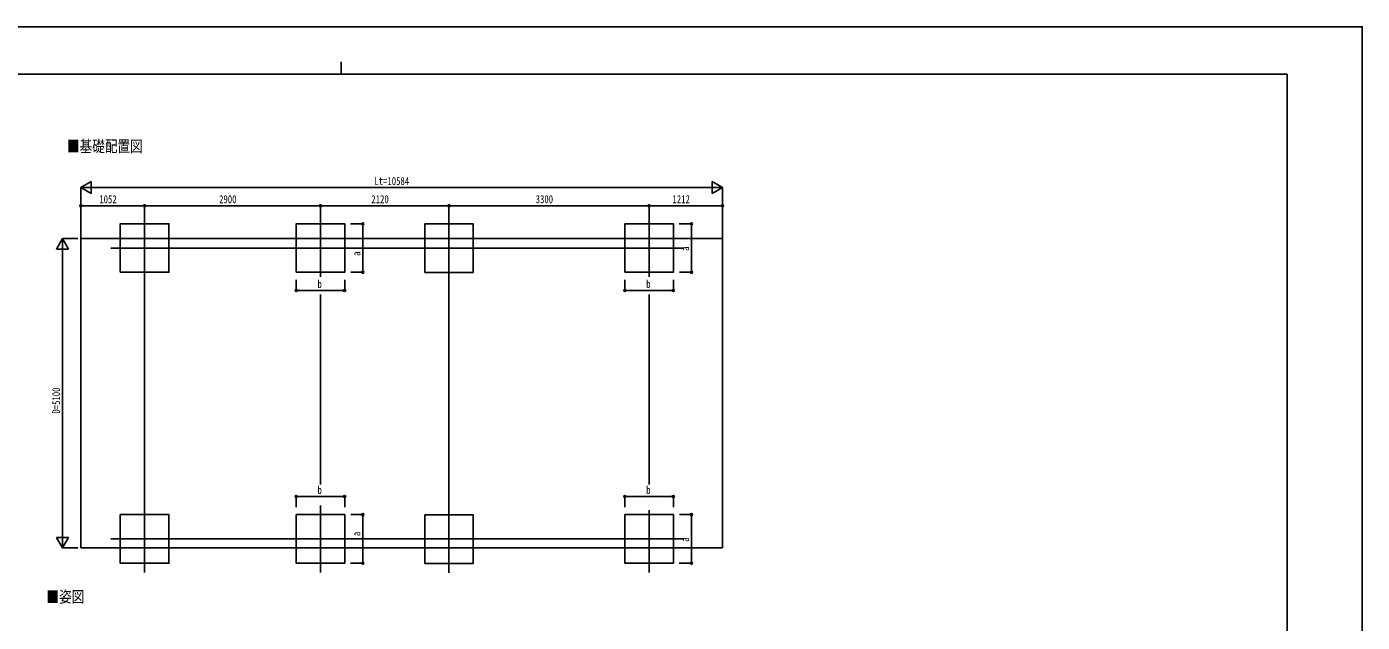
# Model space of a CAD drawing. Units: millimetres, scale not verified. Extents: x -16820 to 16820, y -11880 to 11880.
# Drawn here: x -5205 to 16820, y 2062 to 11880 of the extents above; entities that cross this region are included whole.
import ezdxf
from ezdxf.enums import TextEntityAlignment as Align

# ---------------------------------------------------------------- set-up
doc = ezdxf.new("R2010")
doc.units = ezdxf.units.MM
doc.header["$LTSCALE"] = 40
for name, color, linetype in [('0-2_USER1', 3, 'Continuous'), ('0-3_YKK_12', 2, 'Continuous'), ('0-5_YKK_A1', 4, 'Continuous'), ('0-6_YKK_D', 6, 'Continuous'), ('0-7_YKK_ZWAK', 7, 'Continuous')]:
    doc.layers.add(name, color=color, linetype=linetype)
doc.styles.add('ＭＳ ゴシック', font='')
doc.styles.get('ＭＳ ゴシック').set_extended_font_data('MS Gothic')

msp = doc.modelspace()

# ---------------------------------------------------------------- linework, layer by layer
at = {"layer": '0-3_YKK_12'}
for p, q in [((-3261.3, 8788.08), (-3261.3, 7681.42)), ((-361.3, 8788.08), (-361.3, 7756.42)), ((1758.7, 8785.14), (1758.7, 7678.49)), ((5058.7, 8788.08), (5058.7, 7756.42)), ((-3819.97, 8231.82), (5632.94, 8231.82)), ((-3261.3, 2879.64), (-3261.3, 3986.3)), ((-361.3, 2879.64), (-361.3, 3986.3)), ((1758.7, 2876.71), (1758.7, 3983.36)), ((5058.7, 2879.64), (5058.7, 3911.3)), ((-3819.97, 3435.9), (5632.94, 3435.9))]:
    msp.add_line(p, q, dxfattribs=at)
at = {"layer": '0-5_YKK_A1'}
for p, q in [((-4313.4, 8386.67), (6270.8, 8386.67)), ((-4313.4, 8386.67), (-4313.4, 3286.67)), ((6270.8, 8386.67), (6270.8, 3286.67)), ((6270.8, 3286.67), (-4313.4, 3286.67))]:
    msp.add_line(p, q, dxfattribs=at)
for points in [[(-3661.1, 7831.82), (-2861.1, 7831.82), (-2861.1, 8631.82), (-3661.1, 8631.82)], [(-761.1, 7831.82), (38.9, 7831.82), (38.9, 8631.82), (-761.1, 8631.82)], [(1358.9, 7828.88), (2158.9, 7828.88), (2158.9, 8628.88), (1358.9, 8628.88)], [(4658.9, 7831.82), (5458.9, 7831.82), (5458.9, 8631.82), (4658.9, 8631.82)], [(-3661.1, 3835.9), (-2861.1, 3835.9), (-2861.1, 3035.9), (-3661.1, 3035.9)], [(-761.1, 3835.9), (38.9, 3835.9), (38.9, 3035.9), (-761.1, 3035.9)], [(1358.9, 3832.97), (2158.9, 3832.97), (2158.9, 3032.97), (1358.9, 3032.97)], [(4658.9, 3835.9), (5458.9, 3835.9), (5458.9, 3035.9), (4658.9, 3035.9)]]:
    msp.add_lwpolyline(points, close=True, dxfattribs=at)
at = {"layer": '0-6_YKK_D'}
for p, q in [((-4313.4, 9228.88), (-4140.2, 9328.88)), ((-4140.2, 9128.88), (-4140.2, 9328.88)), ((6270.8, 9228.88), (6097.59, 9328.88)), ((6097.59, 9328.88), (6097.59, 9128.88)), ((-4313.4, 8387.67), (-4313.4, 9229.88)), ((-4313.4, 9228.88), (-4140.2, 9128.88)), ((-4313.4, 9228.88), (-3966.99, 9228.88)), ((-4113.4, 9228.88), (6070.8, 9228.88)), ((6270.8, 9228.88), (5924.39, 9228.88)), ((6270.8, 9228.88), (6097.59, 9128.88)), ((6270.8, 8387.67), (6270.8, 9229.88)), ((-4313.4, 8681.82), (-4313.4, 8929.88)), ((-3261.3, 8928.88), (-4313.4, 8928.88)), ((-3261.3, 8681.82), (-3261.3, 8929.88)), ((-3261.3, 8681.82), (-3261.3, 8929.88)), ((-3261.3, 8928.88), (-361.3, 8928.88)), ((-361.3, 8681.82), (-361.3, 8929.88)), ((-361.3, 8681.82), (-361.3, 8929.88)), ((-361.3, 8928.88), (1758.7, 8928.88)), ((1758.7, 8681.82), (1758.7, 8929.88)), ((1758.7, 8681.82), (1758.7, 8929.88)), ((1758.7, 8928.88), (5058.7, 8928.88)), ((5058.7, 8681.82), (5058.7, 8929.88)), ((5058.7, 8681.82), (5058.7, 8929.88)), ((5058.7, 8928.88), (6270.8, 8928.88)), ((6270.8, 8681.82), (6270.8, 8929.88)), ((134.63, 8631.82), (339.9, 8631.82)), ((338.9, 7831.82), (338.9, 8631.82)), ((5554.63, 8631.82), (5759.9, 8631.82)), ((5758.9, 7831.82), (5758.9, 8631.82)), ((-4613.4, 8386.67), (-4713.4, 8213.46)), ((-4363.5, 8386.67), (-4614.4, 8386.67)), ((-4613.4, 8386.67), (-4513.4, 8213.46)), ((-4613.4, 8386.67), (-4613.4, 8040.26)), ((-4713.4, 8213.46), (-4513.4, 8213.46)), ((-4613.4, 3486.67), (-4613.4, 8186.67)), ((-761.1, 7709.73), (-761.1, 7530.82)), ((139.72, 7831.82), (339.9, 7831.82)), ((4658.9, 7709.73), (4658.9, 7530.82)), ((5559.72, 7831.82), (5759.9, 7831.82)), ((-3261.3, 7680.92), (-3261.3, 3986.8)), ((-761.1, 7531.82), (38.9, 7531.82)), ((38.9, 7707.8), (38.9, 7530.82)), ((1758.7, 7677.99), (1758.7, 3983.86)), ((4658.9, 7531.82), (5458.9, 7531.82)), ((5458.9, 7707.8), (5458.9, 7530.82)), ((-361.3, 7463.19), (-361.3, 4334.06)), ((5058.7, 7463.19), (5058.7, 4334.06)), ((-761.1, 3957.99), (-761.1, 4136.9)), ((-761.1, 4135.9), (38.9, 4135.9)), ((38.9, 3959.92), (38.9, 4136.9)), ((4658.9, 3957.99), (4658.9, 4136.9)), ((4658.9, 4135.9), (5458.9, 4135.9)), ((5458.9, 3959.92), (5458.9, 4136.9)), ((139.72, 3835.9), (339.9, 3835.9)), ((338.9, 3835.9), (338.9, 3035.9)), ((5559.72, 3835.9), (5759.9, 3835.9)), ((5758.9, 3835.9), (5758.9, 3035.9)), ((-4613.4, 3286.67), (-4613.4, 3633.08)), ((-4613.4, 3286.67), (-4713.4, 3459.87)), ((-4513.4, 3459.87), (-4713.4, 3459.87)), ((-4613.4, 3286.67), (-4513.4, 3459.87)), ((-4363.5, 3286.67), (-4614.4, 3286.67)), ((134.63, 3035.9), (339.9, 3035.9)), ((5554.63, 3035.9), (5759.9, 3035.9))]:
    msp.add_line(p, q, dxfattribs=at)
for centre in [(-4313.4, 8928.88), (-3261.3, 8928.88), (-3261.3, 8928.88), (-361.3, 8928.88), (-361.3, 8928.88), (1758.7, 8928.88), (1758.7, 8928.88), (5058.7, 8928.88), (5058.7, 8928.88), (6270.8, 8928.88), (338.9, 8631.82), (5758.9, 8631.82), (338.9, 7831.82), (5758.9, 7831.82), (-761.1, 7531.82), (38.9, 7531.82), (4658.9, 7531.82), (5458.9, 7531.82), (-761.1, 4135.9), (38.9, 4135.9), (4658.9, 4135.9), (5458.9, 4135.9), (338.9, 3835.9), (5758.9, 3835.9), (338.9, 3035.9), (5758.9, 3035.9)]:
    msp.add_circle(centre, 17, dxfattribs=at)
at = {"layer": '0-7_YKK_ZWAK'}
for p, q in [((-19.92, 11300), (-19.92, 11100)), ((15580.08, 11100), (-15619.92, 11100)), ((15580.08, 11100), (15580.08, -10100))]:
    msp.add_line(p, q, dxfattribs=at)
msp.add_lwpolyline([(-16820, -11880), (16820, -11880), (16820, 11880), (-16820, 11880)], close=True, dxfattribs=at)

# ---------------------------------------------------------------- texts
at = {"layer": '0-2_USER1', "style": 'ＭＳ ゴシック', "width": 0.8}
for s, p in [('■基礎配置図', (-4541.11, 9757.25)), ('■姿図', (-4878.92, 2329.74))]:
    msp.add_text(s, height=190.6, dxfattribs=at).set_placement(p, align=Align.BOTTOM_LEFT)
at = {"layer": '0-6_YKK_D', "style": 'ＭＳ ゴシック', "width": 0.8}
for s, p in [('Lt=10584', (527.5, 9229.88)), ('1052', (-4008.15, 8930.55)), ('2900', (-2032.1, 8930.55)), ('2120', (477.9, 8931.11)), ('3300', (3187.9, 8931.11)), ('1212', (5443.95, 8930.55)), ('b', (-409.1, 7533.48)), ('b', (5010.9, 7533.48)), ('b', (-409.1, 4137.57)), ('b', (5010.9, 4137.57))]:
    msp.add_text(s, height=132, dxfattribs=at).set_placement(p, align=Align.BOTTOM_LEFT)
for s, p in [('a', (337.23, 8101.74)), ('a', (5757.23, 8183.82)), ('D=5100', (-4614.4, 5500.67)), ('a', (337.23, 3482.02)), ('a', (5757.23, 3387.9))]:
    msp.add_text(s, height=132, rotation=90, dxfattribs=at).set_placement(p, align=Align.BOTTOM_LEFT)

doc.saveas('drawing.dxf')
